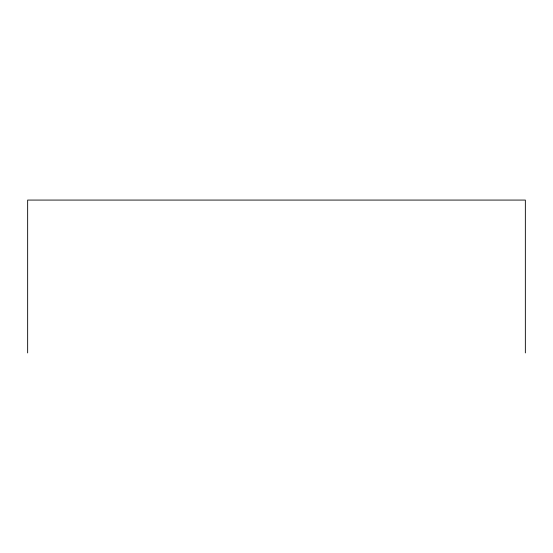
<?xml version="1.0" encoding="UTF-8"?>
<svg xmlns="http://www.w3.org/2000/svg" width="553" height="553" viewBox="0 0 553 553"><rect width="100%" height="100%" fill="white"/><g stroke="black" fill="none" stroke-linecap="round" stroke-linejoin="round"><path stroke-width="0.83" d="M525.35 352.925L525.35 200.075L27.65 200.075L27.65 352.925"/></g></svg>
